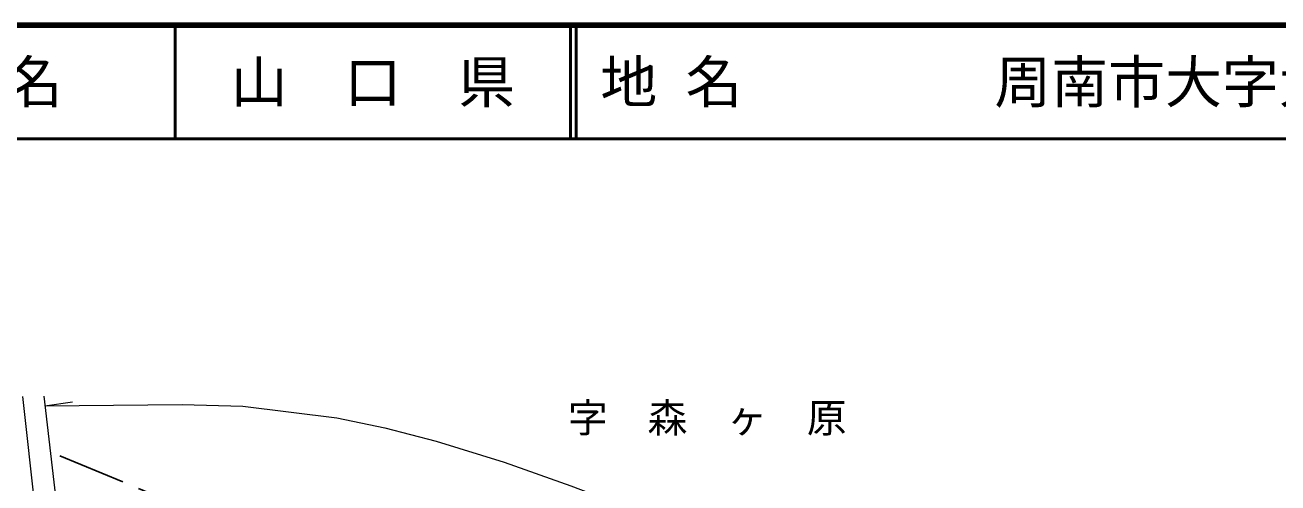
# Model space of a CAD drawing. Units: millimetres at full size, sheet at 1:1000; details may follow other scales. Extents: x 40000 to 680000, y 20000 to 380000.
# Drawn here: x 319802 to 429951, y 339765 to 380000 of the extents above; entities that cross this region are included whole.
import ezdxf
from ezdxf.enums import TextEntityAlignment as Align

# ---------------------------------------------------------------- set-up
doc = ezdxf.new("R2010")
doc.units = ezdxf.units.MM
doc.header["$LTSCALE"] = 1000
doc.linetypes.add('DASHED', pattern=[7.5, 6, -1.5])
doc.layers.add('M-BMK-HTXT', color=7, linetype='Continuous')
doc.layers.add('M-TTL-TXT', color=7, linetype='Continuous')
for name, color, linetype, lineweight in [('M-BMK-ROW', 30, 'DASHED', 25), ('M-STR-HTXT', 7, 'Continuous', 13), ('M-TTL', 2, 'Continuous', 140), ('M-TTL-LINE', 7, 'Continuous', 50)]:
    doc.layers.add(name, color=color, linetype=linetype, lineweight=lineweight)
doc.styles.add('ＭＳ ゴシック', font='')
doc.styles.get('ＭＳ ゴシック').set_extended_font_data('MS Gothic')

msp = doc.modelspace()

# ---------------------------------------------------------------- linework, layer by layer
at = {"layer": 'M-BMK-ROW'}
msp.add_lwpolyline([(322851, 342153), (381785, 317797), (426253, 326398)], dxfattribs=at)
at = {"layer": 'M-STR-HTXT'}
for p, q in [((319576, 347369), (320949, 335047)), ((321439, 347377), (322958, 334520)), ((321539, 346531), (323966, 346896))]:
    msp.add_line(p, q, dxfattribs=at)
msp.add_lwpolyline([(321539, 346531), (333620, 346646), (338936, 346517), (347222, 345485), (351421, 344613), (355955, 343430), (361916, 341592), (367791, 339509), (373342, 337389), (382568, 333698), (397195, 327358), (418605, 316916), (422781, 315093), (425619, 314060), (429563, 312847), (430956, 312511), (433041, 312186), (435113, 311672)], dxfattribs=at)
at = {"layer": 'M-TTL'}
msp.add_line((680000, 380000), (40000, 380000), dxfattribs=at)
at = {"layer": 'M-TTL-LINE'}
for p, q in [((333000, 380000), (333000, 370000)), ((367750, 380000), (367750, 370000)), ((368250, 380000), (368250, 370000)), ((40000, 370000), (680000, 370000))]:
    msp.add_line(p, q, dxfattribs=at)

# ---------------------------------------------------------------- texts
at = {"layer": 'M-BMK-HTXT', "style": 'ＭＳ ゴシック'}
msp.add_text('字\u3000森\u3000ヶ\u3000原', height=2566, dxfattribs=at).set_placement((379781, 345489), align=Align.MIDDLE_CENTER)
at = {"layer": 'M-TTL-TXT', "style": 'ＭＳ ゴシック'}
for s, p in [('県\u3000名', (315625, 375000)), ('山\u3000口\u3000県', (350375, 375000))]:
    msp.add_text(s, height=3666, dxfattribs=at).set_placement(p, align=Align.MIDDLE_CENTER)
for s, p in [('地 名', (370380, 375000)), ('周南市大字大潮', (405024, 375000))]:
    msp.add_text(s, height=3666, dxfattribs=at).set_placement(p, align=Align.MIDDLE_LEFT)

doc.saveas('drawing.dxf')
